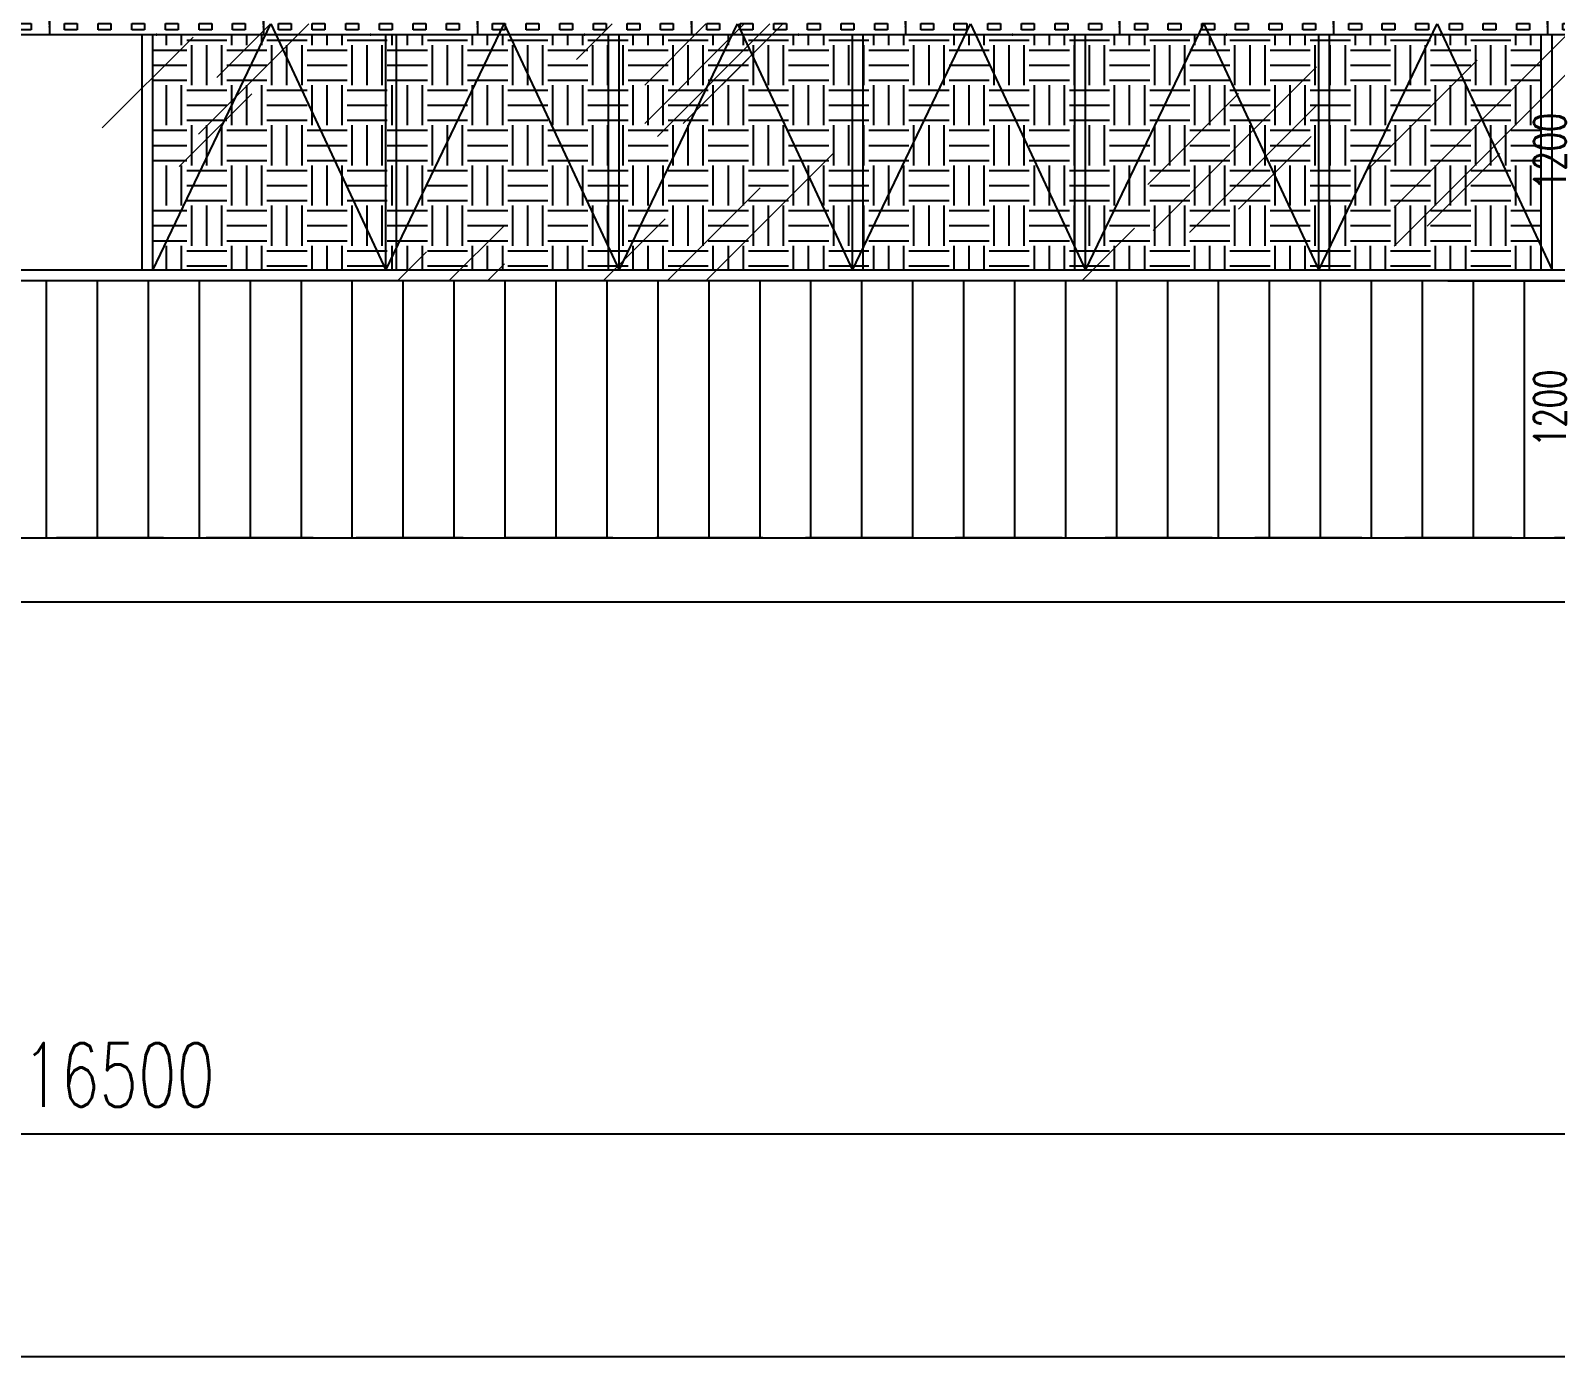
# Model space of a CAD drawing. Extents: x -2377130 to 293730, y -2 to 754590.
# Drawn here: x -1179057 to -1171931, y 513413 to 519607 of the extents above; entities that cross this region are included whole.
import ezdxf
from ezdxf.enums import TextEntityAlignment as Align

# ---------------------------------------------------------------- set-up
doc = ezdxf.new("R2010")
doc.units = 0
doc.header["$LTSCALE"] = 1000
doc.header["$MEASUREMENT"] = 0
doc.linetypes.add('__DASH', pattern=[0.35, 0.25, -0.1])
doc.linetypes.add('DOTE', pattern=[2.42, 2, -0.2, 0.02, -0.2])
for name, color, linetype in [('A-AXIS-D', 1, 'Continuous'), ('A-AXIS-DOTE', 14, 'DOTE'), ('A-AXIS-DP', 126, 'Continuous'), ('A-HATCH-2', 251, 'Continuous'), ('A-LIN-V', 9, 'Continuous'), ('A-WINDOW', 140, 'Continuous'), ('AS-WALL', 40, 'Continuous'), ('EQUIP-照明', 3, 'Continuous'), ('SPACE_HATCH', 8, 'Continuous')]:
    doc.layers.add(name, color=color, linetype=linetype)
doc.layers.add('A-WALL-HATCH', color=8, linetype='Continuous', lineweight=13)
doc.styles.add('_TCH_DIM_T3', font='SIMPLEX', dxfattribs={"width": 0.705882, "bigfont": 'GBCBIG'})
doc.styles.add('_TEL_DIM', font='SIMPLEX', dxfattribs={"width": 0.8, "height": 3.5, "bigfont": 'HZTXT'})
doc.styles.add('A-DIM_T3', font='SIMPLEX', dxfattribs={"width": 0.705882, "bigfont": 'GBCBIG'})

# ---------------------------------------------------------------- blocks, each defined once
blk = doc.blocks.new('12ZA')
at = {"color": 3}
for p, q in [((11454726.9, 202785.6), (11455726.9, 202785.6)), ((11454726.9, 202711.6), (11454726.9, 202785.6)), ((11454726.9, 202711.6), (11454726.9, 202736.6)), ((11454811.5, 202763.4), (11454870.7, 202763.4)), ((11454811.5, 202733.8), (11454811.5, 202763.4)), ((11454870.7, 202733.8), (11454811.5, 202733.8)), ((11454870.7, 202763.4), (11454870.7, 202733.8)), ((11454968.5, 202763.4), (11455027.7, 202763.4)), ((11454968.5, 202733.8), (11454968.5, 202763.4)), ((11455027.7, 202733.8), (11454968.5, 202733.8)), ((11455027.7, 202763.4), (11455027.7, 202733.8)), ((11455125.5, 202763.4), (11455184.7, 202763.4)), ((11455125.5, 202733.8), (11455125.5, 202763.4)), ((11455184.7, 202733.8), (11455125.5, 202733.8)), ((11455184.7, 202763.4), (11455184.7, 202733.8)), ((11455282.5, 202763.4), (11455341.7, 202763.4)), ((11455282.5, 202733.8), (11455282.5, 202763.4)), ((11455341.7, 202733.8), (11455282.5, 202733.8)), ((11455341.7, 202763.4), (11455341.7, 202733.8)), ((11455439.5, 202763.4), (11455498.7, 202763.4)), ((11455439.5, 202733.8), (11455439.5, 202763.4)), ((11455498.7, 202733.8), (11455439.5, 202733.8)), ((11455498.7, 202763.4), (11455498.7, 202733.8)), ((11455596.5, 202763.4), (11455655.7, 202763.4)), ((11455596.5, 202733.8), (11455596.5, 202763.4)), ((11455655.7, 202733.8), (11455596.5, 202733.8)), ((11455655.7, 202763.4), (11455655.7, 202733.8)), ((11455726.9, 202711.6), (11455726.9, 202785.6)), ((11455726.9, 202736.6), (11455726.9, 202711.6)), ((11455726.9, 202711.6), (11454726.9, 202711.6))]:
    blk.add_line(p, q, dxfattribs=at)
for p in [(11454726.9, 202748.6), (11454726.9, 202748.6), (11454726.9, 202748.6), (11455226.9, 202785.6), (11455226.9, 202785.6), (11455226.9, 202785.6), (11455726.9, 202748.6), (11455726.9, 202748.6), (11455726.9, 202748.6), (11455726.9, 202748.6), (11455726.9, 202748.6), (11455226.9, 202711.6), (11455226.9, 202711.6), (11455226.9, 202711.6)]:
    blk.add_point(p, dxfattribs=at)
at = {"color": 3, "style": '_TEL_DIM', "flags": 1}
for tag in ['REMARK', 'A']:
    blk.add_attdef(tag, text='', height=0.01, dxfattribs=at).set_placement((11455226.9, 202711.6), align=Align.MIDDLE_CENTER)
blk = doc.blocks.new('$equip_U$00000141(SEELE-PC)')
at = {"color": 8}
for p in [(-1, 0), (0, 0.074), (0, -0.074), (1, -0.024)]:
    blk.add_point(p, dxfattribs=at)
at = {"color": 8, "xscale": 0.002, "yscale": 0.002, "zscale": 0.002}
blk.add_blockref('12ZA', (-22910.454, -405.497), dxfattribs=at)
at = {"color": 7, "style": '_TEL_DIM', "flags": 1}
for tag in ['A', 'REMARK']:
    blk.add_attdef(tag, text='', height=0.00002, dxfattribs=at).set_placement((0, 0), align=Align.MIDDLE_CENTER)
blk = doc.blocks.new('$equip_U$00000080(LAPTOP-0UNQ9FSO)')
at = {"color": 4}
blk.add_blockref('$equip_U$00000141(SEELE-PC)', (1, 0.074), dxfattribs=at)
at = {"color": 7, "style": '_TEL_DIM', "flags": 1}
for tag in ['A', 'REMARK']:
    blk.add_attdef(tag, text='', height=0.00002, dxfattribs=at).set_placement((0, 0), align=Align.MIDDLE_CENTER)

msp = doc.modelspace()

# ---------------------------------------------------------------- linework, layer by layer
at = {"layer": 'A-AXIS-D', "color": 8}
for p, q in [((-1186895, 514453.4), (-1170395, 514453.4)), ((-1237045, 513413.4), (-1153245, 513413.4))]:
    msp.add_line(p, q, dxfattribs=at)
at = {"layer": 'A-AXIS-DOTE', "color": 8, "linetype": '__DASH', "ltscale": 2}
msp.add_line((-1146235.9, 517237.5), (-1244054.1, 517237.5), dxfattribs=at)
at = {"layer": 'A-AXIS-DP', "color": 8}
msp.add_line((-1172435, 518437.5), (-1171770, 518437.5), dxfattribs=at)
msp.add_line((-1172435, 518437.5), (-1171770, 518437.5), dxfattribs=at)
at = {"layer": 'A-HATCH-2', "color": 8, "linetype": 'Continuous'}
for p, q in [((-1178982.2, 517237.5), (-1178982.2, 518437.5)), ((-1178744.1, 517237.5), (-1178744.1, 518437.5)), ((-1178506, 517237.5), (-1178506, 518437.5)), ((-1178267.9, 517237.5), (-1178267.9, 518437.5)), ((-1178029.7, 517237.5), (-1178029.7, 518437.5)), ((-1177791.6, 517237.5), (-1177791.6, 518437.5)), ((-1177553.5, 517237.5), (-1177553.5, 518437.5)), ((-1177315.4, 517237.5), (-1177315.4, 518437.5)), ((-1177077.2, 517237.5), (-1177077.2, 518437.5)), ((-1176839.1, 517237.5), (-1176839.1, 518437.5)), ((-1176601, 517237.5), (-1176601, 518437.5)), ((-1176362.9, 517237.5), (-1176362.9, 518437.5)), ((-1176124.7, 517237.5), (-1176124.7, 518437.5)), ((-1175886.6, 517237.5), (-1175886.6, 518437.5)), ((-1175648.5, 517237.5), (-1175648.5, 518437.5)), ((-1175410.4, 517237.5), (-1175410.4, 518437.5)), ((-1175172.2, 517237.5), (-1175172.2, 518437.5)), ((-1174934.1, 517237.5), (-1174934.1, 518437.5)), ((-1174696, 517237.5), (-1174696, 518437.5)), ((-1174457.9, 517237.5), (-1174457.9, 518437.5)), ((-1174219.7, 517237.5), (-1174219.7, 518437.5)), ((-1173981.6, 517237.5), (-1173981.6, 518437.5)), ((-1173743.5, 517237.5), (-1173743.5, 518437.5)), ((-1173505.4, 517237.5), (-1173505.4, 518437.5)), ((-1173267.2, 517237.5), (-1173267.2, 518437.5)), ((-1173029.1, 517237.5), (-1173029.1, 518437.5)), ((-1172791, 517237.5), (-1172791, 518437.5)), ((-1172552.9, 517237.5), (-1172552.9, 518437.5)), ((-1172314.7, 517237.5), (-1172314.7, 518437.5)), ((-1172076.6, 517237.5), (-1172076.6, 518437.5))]:
    msp.add_line(p, q, dxfattribs=at)
at = {"layer": 'A-LIN-V', "color": 8}
msp.add_line((-1237045, 517237.5), (-1153245, 517237.5), dxfattribs=at)
at = {"layer": 'A-WALL-HATCH', "color": 8, "linetype": 'Continuous'}
for p, q in [((-1178271.7, 519122.2), (-1177756.5, 519637.5)), ((-1178186.8, 519387.1), (-1177936.5, 519637.5)), ((-1176505.6, 519470.7), (-1176338.8, 519637.5)), ((-1176187.3, 519171.9), (-1175721.8, 519637.5)), ((-1176187.3, 519351.9), (-1175901.8, 519637.5)), ((-1176127.3, 519111.9), (-1175601.8, 519637.5)), ((-1176007.3, 519172), (-1175541.8, 519637.5)), ((-1172684.8, 518599.8), (-1171647.1, 519637.5)), ((-1172684.8, 518779.8), (-1171836.2, 519628.3)), ((-1178722, 519151.9), (-1178297.8, 519576.2)), ((-1175827.3, 519352), (-1175572.7, 519606.5)), ((-1173811.4, 518673.1), (-1173047.7, 519436.8)), ((-1172806, 518958.5), (-1172296.9, 519467.7)), ((-1178362, 518971.9), (-1178022.6, 519311.3)), ((-1173836.3, 518888.3), (-1173412, 519312.5)), ((-1173641.7, 518662.8), (-1173047.7, 519256.8)), ((-1173412, 518772.5), (-1173072.6, 519111.9)), ((-1175901.8, 518437.5), (-1175308.5, 519030.7)), ((-1172530.8, 518693.7), (-1172191.4, 519033.1)), ((-1176081.8, 518437.5), (-1175647.9, 518871.3)), ((-1177101.8, 518437.5), (-1176842.5, 518696.8)), ((-1176381.8, 518437.5), (-1176091.6, 518727.6)), ((-1174144.7, 518437.5), (-1173898.8, 518683.4)), ((-1177341.8, 518437.5), (-1177206.7, 518572.5)), ((-1176921.8, 518437.5), (-1176842.5, 518516.8))]:
    msp.add_line(p, q, dxfattribs=at)
at = {"layer": 'A-WINDOW', "color": 8}
for p, q in [((-1178486, 518487.5), (-1177933.6, 519637.5)), ((-1177933.6, 519637.5), (-1177396.3, 518487.5)), ((-1177396.3, 518487.5), (-1176843.8, 519637.5)), ((-1176843.8, 519637.5), (-1176306.6, 518487.5)), ((-1176306.6, 518487.5), (-1175754.1, 519637.5)), ((-1175754.1, 519637.5), (-1175216.8, 518487.5)), ((-1175216.8, 518487.5), (-1174664.4, 519637.5)), ((-1174664.4, 519637.5), (-1174127.1, 518487.5)), ((-1174127.1, 518487.5), (-1173574.7, 519637.5)), ((-1173574.7, 519637.5), (-1173037.4, 518487.5)), ((-1173037.4, 518487.5), (-1172485, 519637.5)), ((-1172485, 519637.5), (-1171947.7, 518487.5)), ((-1229040.3, 519587.5), (-1169895, 519587.5)), ((-1178536, 518487.5), (-1178536, 519587.5)), ((-1178486, 518487.5), (-1178486, 519587.5)), ((-1177396.3, 518487.5), (-1177396.3, 519587.5)), ((-1177346.3, 518487.5), (-1177346.3, 519587.5)), ((-1176356.6, 518487.5), (-1176356.6, 519587.5)), ((-1176306.6, 518487.5), (-1176306.6, 519587.5)), ((-1175216.8, 518487.5), (-1175216.8, 519587.5)), ((-1175166.8, 518487.5), (-1175166.8, 519587.5)), ((-1174177.1, 518487.5), (-1174177.1, 519587.5)), ((-1174127.1, 518487.5), (-1174127.1, 519587.5)), ((-1173037.4, 518487.5), (-1173037.4, 519587.5)), ((-1172987.4, 518487.5), (-1172987.4, 519587.5)), ((-1171997.7, 518487.5), (-1171997.7, 519587.5)), ((-1171947.7, 518487.5), (-1171947.7, 519587.5)), ((-1169895, 518487.5), (-1225393.6, 518487.5)), ((-1168395, 518437.5), (-1225393.6, 518437.5))]:
    msp.add_line(p, q, dxfattribs=at)
at = {"layer": 'AS-WALL', "color": 8}
msp.add_line((-1244054.1, 516937.5), (-1146235.9, 516937.5), dxfattribs=at)
at = {"layer": 'SPACE_HATCH', "color": 8, "linetype": 'Continuous'}
for p, q in [((-1178421.3, 519539.1), (-1178421.3, 519587.5)), ((-1178350.9, 519539.1), (-1178350.9, 519587.5)), ((-1178327.5, 519562.5), (-1178140, 519562.5)), ((-1178116.6, 519539.1), (-1178116.6, 519587.5)), ((-1178046.3, 519539.1), (-1178046.3, 519587.5)), ((-1177975.9, 519539.1), (-1177975.9, 519587.5)), ((-1177952.5, 519562.5), (-1177765, 519562.5)), ((-1177741.6, 519539.1), (-1177741.6, 519587.5)), ((-1177671.3, 519539.1), (-1177671.3, 519587.5)), ((-1177600.9, 519539.1), (-1177600.9, 519587.5)), ((-1177577.5, 519562.5), (-1177390, 519562.5)), ((-1177366.6, 519539.1), (-1177366.6, 519587.5)), ((-1177296.3, 519539.1), (-1177296.3, 519587.5)), ((-1177225.9, 519539.1), (-1177225.9, 519587.5)), ((-1177202.5, 519562.5), (-1177015, 519562.5)), ((-1176991.6, 519539.1), (-1176991.6, 519587.5)), ((-1176921.3, 519539.1), (-1176921.3, 519587.5)), ((-1176850.9, 519539.1), (-1176850.9, 519587.5)), ((-1176827.5, 519562.5), (-1176640, 519562.5)), ((-1176616.6, 519539.1), (-1176616.6, 519587.5)), ((-1176546.3, 519539.1), (-1176546.3, 519587.5)), ((-1176475.9, 519539.1), (-1176475.9, 519587.5)), ((-1176452.5, 519562.5), (-1176265, 519562.5)), ((-1176241.6, 519539.1), (-1176241.6, 519587.5)), ((-1176171.3, 519539.1), (-1176171.3, 519587.5)), ((-1176100.9, 519539.1), (-1176100.9, 519587.5)), ((-1176077.5, 519562.5), (-1175890, 519562.5)), ((-1175866.6, 519539.1), (-1175866.6, 519587.5)), ((-1175796.3, 519539.1), (-1175796.3, 519587.5)), ((-1175725.9, 519539.1), (-1175725.9, 519587.5)), ((-1175702.5, 519562.5), (-1175515, 519562.5)), ((-1175491.6, 519539.1), (-1175491.6, 519587.5)), ((-1175421.3, 519539.1), (-1175421.3, 519587.5)), ((-1175350.9, 519539.1), (-1175350.9, 519587.5)), ((-1175327.5, 519562.5), (-1175140, 519562.5)), ((-1175116.6, 519539.1), (-1175116.6, 519587.5)), ((-1175046.3, 519539.1), (-1175046.3, 519587.5)), ((-1174975.9, 519539.1), (-1174975.9, 519587.5)), ((-1174952.5, 519562.5), (-1174765, 519562.5)), ((-1174741.6, 519539.1), (-1174741.6, 519587.5)), ((-1174671.3, 519539.1), (-1174671.3, 519587.5)), ((-1174600.9, 519539.1), (-1174600.9, 519587.5)), ((-1174577.5, 519562.5), (-1174390, 519562.5)), ((-1174366.6, 519539.1), (-1174366.6, 519587.5)), ((-1174296.3, 519539.1), (-1174296.3, 519587.5)), ((-1174225.9, 519539.1), (-1174225.9, 519587.5)), ((-1174202.5, 519562.5), (-1174015, 519562.5)), ((-1173991.6, 519539.1), (-1173991.6, 519587.5)), ((-1173921.3, 519539.1), (-1173921.3, 519587.5)), ((-1173850.9, 519539.1), (-1173850.9, 519587.5)), ((-1173827.5, 519562.5), (-1173640, 519562.5)), ((-1173616.6, 519539.1), (-1173616.6, 519587.5)), ((-1173546.3, 519539.1), (-1173546.3, 519587.5)), ((-1173475.9, 519539.1), (-1173475.9, 519587.5)), ((-1173452.5, 519562.5), (-1173265, 519562.5)), ((-1173241.6, 519539.1), (-1173241.6, 519587.5)), ((-1173171.3, 519539.1), (-1173171.3, 519587.5)), ((-1173100.9, 519539.1), (-1173100.9, 519587.5)), ((-1173077.5, 519562.5), (-1172890, 519562.5)), ((-1172866.6, 519539.1), (-1172866.6, 519587.5)), ((-1172796.3, 519539.1), (-1172796.3, 519587.5)), ((-1172725.9, 519539.1), (-1172725.9, 519587.5)), ((-1172702.5, 519562.5), (-1172515, 519562.5)), ((-1172491.6, 519539.1), (-1172491.6, 519587.5)), ((-1172421.3, 519539.1), (-1172421.3, 519587.5)), ((-1172350.9, 519539.1), (-1172350.9, 519587.5)), ((-1172327.5, 519562.5), (-1172140, 519562.5)), ((-1172116.6, 519539.1), (-1172116.6, 519587.5)), ((-1172046.3, 519539.1), (-1172046.3, 519587.5)), ((-1178486, 519515.6), (-1178327.5, 519515.6)), ((-1178304.1, 519351.6), (-1178304.1, 519539.1)), ((-1178233.8, 519351.6), (-1178233.8, 519539.1)), ((-1178163.4, 519351.6), (-1178163.4, 519539.1)), ((-1178140, 519515.6), (-1177952.5, 519515.6)), ((-1177929.1, 519351.6), (-1177929.1, 519539.1)), ((-1177858.8, 519351.6), (-1177858.8, 519539.1)), ((-1177788.4, 519351.6), (-1177788.4, 519539.1)), ((-1177765, 519515.6), (-1177577.5, 519515.6)), ((-1177554.1, 519351.6), (-1177554.1, 519539.1)), ((-1177483.8, 519351.6), (-1177483.8, 519539.1)), ((-1177413.4, 519351.6), (-1177413.4, 519539.1)), ((-1177390, 519515.6), (-1177202.5, 519515.6)), ((-1177179.1, 519351.6), (-1177179.1, 519539.1)), ((-1177108.8, 519351.6), (-1177108.8, 519539.1)), ((-1177038.4, 519351.6), (-1177038.4, 519539.1)), ((-1177015, 519515.6), (-1176827.5, 519515.6)), ((-1176804.1, 519351.6), (-1176804.1, 519539.1)), ((-1176733.8, 519351.6), (-1176733.8, 519539.1)), ((-1176663.4, 519351.6), (-1176663.4, 519539.1)), ((-1176640, 519515.6), (-1176452.5, 519515.6)), ((-1176429.1, 519351.6), (-1176429.1, 519539.1)), ((-1176358.8, 519351.6), (-1176358.8, 519539.1)), ((-1176288.4, 519351.6), (-1176288.4, 519539.1)), ((-1176265, 519515.6), (-1176077.5, 519515.6)), ((-1176054.1, 519351.6), (-1176054.1, 519539.1)), ((-1175983.8, 519351.6), (-1175983.8, 519539.1)), ((-1175913.4, 519351.6), (-1175913.4, 519539.1)), ((-1175890, 519515.6), (-1175702.5, 519515.6)), ((-1175679.1, 519351.6), (-1175679.1, 519539.1)), ((-1175608.8, 519351.6), (-1175608.8, 519539.1)), ((-1175538.4, 519351.6), (-1175538.4, 519539.1)), ((-1175515, 519515.6), (-1175327.5, 519515.6)), ((-1175304.1, 519351.6), (-1175304.1, 519539.1)), ((-1175233.8, 519351.6), (-1175233.8, 519539.1)), ((-1175163.4, 519351.6), (-1175163.4, 519539.1)), ((-1175140, 519515.6), (-1174952.5, 519515.6)), ((-1174929.1, 519351.6), (-1174929.1, 519539.1)), ((-1174858.8, 519351.6), (-1174858.8, 519539.1)), ((-1174788.4, 519351.6), (-1174788.4, 519539.1)), ((-1174765, 519515.6), (-1174577.5, 519515.6)), ((-1174554.1, 519351.6), (-1174554.1, 519539.1)), ((-1174483.8, 519351.6), (-1174483.8, 519539.1)), ((-1174413.4, 519351.6), (-1174413.4, 519539.1)), ((-1174390, 519515.6), (-1174202.5, 519515.6)), ((-1174179.1, 519351.6), (-1174179.1, 519539.1)), ((-1174108.8, 519351.6), (-1174108.8, 519539.1)), ((-1174038.4, 519351.6), (-1174038.4, 519539.1)), ((-1174015, 519515.6), (-1173827.5, 519515.6)), ((-1173804.1, 519351.6), (-1173804.1, 519539.1)), ((-1173733.8, 519351.6), (-1173733.8, 519539.1)), ((-1173663.4, 519351.6), (-1173663.4, 519539.1)), ((-1173640, 519515.6), (-1173452.5, 519515.6)), ((-1173429.1, 519351.6), (-1173429.1, 519539.1)), ((-1173358.8, 519351.6), (-1173358.8, 519539.1)), ((-1173288.4, 519351.6), (-1173288.4, 519539.1)), ((-1173265, 519515.6), (-1173077.5, 519515.6)), ((-1173054.1, 519351.6), (-1173054.1, 519539.1)), ((-1172983.8, 519351.6), (-1172983.8, 519539.1)), ((-1172913.4, 519351.6), (-1172913.4, 519539.1)), ((-1172890, 519515.6), (-1172702.5, 519515.6)), ((-1172679.1, 519351.6), (-1172679.1, 519539.1)), ((-1172608.8, 519351.6), (-1172608.8, 519539.1)), ((-1172538.4, 519351.6), (-1172538.4, 519539.1)), ((-1172515, 519515.6), (-1172327.5, 519515.6)), ((-1172304.1, 519351.6), (-1172304.1, 519539.1)), ((-1172233.8, 519351.6), (-1172233.8, 519539.1)), ((-1172163.4, 519351.6), (-1172163.4, 519539.1)), ((-1172140, 519515.6), (-1171997.7, 519515.6)), ((-1178486, 519445.3), (-1178327.5, 519445.3)), ((-1178140, 519445.3), (-1177952.5, 519445.3)), ((-1177765, 519445.3), (-1177577.5, 519445.3)), ((-1177390, 519445.3), (-1177202.5, 519445.3)), ((-1177015, 519445.3), (-1176827.5, 519445.3)), ((-1176640, 519445.3), (-1176452.5, 519445.3)), ((-1176265, 519445.3), (-1176077.5, 519445.3)), ((-1175890, 519445.3), (-1175702.5, 519445.3)), ((-1175515, 519445.3), (-1175327.5, 519445.3)), ((-1175140, 519445.3), (-1174952.5, 519445.3)), ((-1174765, 519445.3), (-1174577.5, 519445.3)), ((-1174390, 519445.3), (-1174202.5, 519445.3)), ((-1174015, 519445.3), (-1173827.5, 519445.3)), ((-1173640, 519445.3), (-1173452.5, 519445.3)), ((-1173265, 519445.3), (-1173077.5, 519445.3)), ((-1172890, 519445.3), (-1172702.5, 519445.3)), ((-1172515, 519445.3), (-1172327.5, 519445.3)), ((-1172140, 519445.3), (-1171997.7, 519445.3)), ((-1178486, 519375), (-1178327.5, 519375)), ((-1178421.3, 519164.1), (-1178421.3, 519351.6)), ((-1178350.9, 519164.1), (-1178350.9, 519351.6)), ((-1178140, 519375), (-1177952.5, 519375)), ((-1178116.6, 519164.1), (-1178116.6, 519351.6)), ((-1178046.3, 519164.1), (-1178046.3, 519351.6)), ((-1177975.9, 519164.1), (-1177975.9, 519351.6)), ((-1177765, 519375), (-1177577.5, 519375)), ((-1177741.6, 519164.1), (-1177741.6, 519351.6)), ((-1177671.3, 519164.1), (-1177671.3, 519351.6)), ((-1177600.9, 519164.1), (-1177600.9, 519351.6)), ((-1177390, 519375), (-1177202.5, 519375)), ((-1177366.6, 519164.1), (-1177366.6, 519351.6)), ((-1177296.3, 519164.1), (-1177296.3, 519351.6)), ((-1177225.9, 519164.1), (-1177225.9, 519351.6)), ((-1177015, 519375), (-1176827.5, 519375)), ((-1176991.6, 519164.1), (-1176991.6, 519351.6)), ((-1176921.3, 519164.1), (-1176921.3, 519351.6)), ((-1176850.9, 519164.1), (-1176850.9, 519351.6)), ((-1176640, 519375), (-1176452.5, 519375)), ((-1176616.6, 519164.1), (-1176616.6, 519351.6)), ((-1176546.3, 519164.1), (-1176546.3, 519351.6)), ((-1176475.9, 519164.1), (-1176475.9, 519351.6)), ((-1176265, 519375), (-1176077.5, 519375)), ((-1176241.6, 519164.1), (-1176241.6, 519351.6)), ((-1176171.3, 519164.1), (-1176171.3, 519351.6)), ((-1176100.9, 519164.1), (-1176100.9, 519351.6)), ((-1175890, 519375), (-1175702.5, 519375)), ((-1175866.6, 519164.1), (-1175866.6, 519351.6)), ((-1175796.3, 519164.1), (-1175796.3, 519351.6)), ((-1175725.9, 519164.1), (-1175725.9, 519351.6)), ((-1175515, 519375), (-1175327.5, 519375)), ((-1175491.6, 519164.1), (-1175491.6, 519351.6)), ((-1175421.3, 519164.1), (-1175421.3, 519351.6)), ((-1175350.9, 519164.1), (-1175350.9, 519351.6)), ((-1175140, 519375), (-1174952.5, 519375)), ((-1175116.6, 519164.1), (-1175116.6, 519351.6)), ((-1175046.3, 519164.1), (-1175046.3, 519351.6)), ((-1174975.9, 519164.1), (-1174975.9, 519351.6)), ((-1174765, 519375), (-1174577.5, 519375)), ((-1174741.6, 519164.1), (-1174741.6, 519351.6)), ((-1174671.3, 519164.1), (-1174671.3, 519351.6)), ((-1174600.9, 519164.1), (-1174600.9, 519351.6)), ((-1174390, 519375), (-1174202.5, 519375)), ((-1174366.6, 519164.1), (-1174366.6, 519351.6)), ((-1174296.3, 519164.1), (-1174296.3, 519351.6)), ((-1174225.9, 519164.1), (-1174225.9, 519351.6)), ((-1174015, 519375), (-1173827.5, 519375)), ((-1173991.6, 519164.1), (-1173991.6, 519351.6)), ((-1173921.3, 519164.1), (-1173921.3, 519351.6)), ((-1173850.9, 519164.1), (-1173850.9, 519351.6)), ((-1173640, 519375), (-1173452.5, 519375)), ((-1173616.6, 519164.1), (-1173616.6, 519351.6)), ((-1173546.3, 519164.1), (-1173546.3, 519351.6)), ((-1173475.9, 519164.1), (-1173475.9, 519351.6)), ((-1173265, 519375), (-1173077.5, 519375)), ((-1173241.6, 519164.1), (-1173241.6, 519351.6)), ((-1173171.3, 519164.1), (-1173171.3, 519351.6)), ((-1173100.9, 519164.1), (-1173100.9, 519351.6)), ((-1172890, 519375), (-1172702.5, 519375)), ((-1172866.6, 519164.1), (-1172866.6, 519351.6)), ((-1172796.3, 519164.1), (-1172796.3, 519351.6)), ((-1172725.9, 519164.1), (-1172725.9, 519351.6)), ((-1172515, 519375), (-1172327.5, 519375)), ((-1172491.6, 519164.1), (-1172491.6, 519351.6)), ((-1172421.3, 519164.1), (-1172421.3, 519351.6)), ((-1172350.9, 519164.1), (-1172350.9, 519351.6)), ((-1172140, 519375), (-1171997.7, 519375)), ((-1172116.6, 519164.1), (-1172116.6, 519351.6)), ((-1172046.3, 519164.1), (-1172046.3, 519351.6)), ((-1178327.5, 519328.1), (-1178140, 519328.1)), ((-1177952.5, 519328.1), (-1177765, 519328.1)), ((-1177577.5, 519328.1), (-1177390, 519328.1)), ((-1177202.5, 519328.1), (-1177015, 519328.1)), ((-1176827.5, 519328.1), (-1176640, 519328.1)), ((-1176452.5, 519328.1), (-1176265, 519328.1)), ((-1176077.5, 519328.1), (-1175890, 519328.1)), ((-1175702.5, 519328.1), (-1175515, 519328.1)), ((-1175327.5, 519328.1), (-1175140, 519328.1)), ((-1174952.5, 519328.1), (-1174765, 519328.1)), ((-1174577.5, 519328.1), (-1174390, 519328.1)), ((-1174202.5, 519328.1), (-1174015, 519328.1)), ((-1173827.5, 519328.1), (-1173640, 519328.1)), ((-1173452.5, 519328.1), (-1173265, 519328.1)), ((-1173077.5, 519328.1), (-1172890, 519328.1)), ((-1172702.5, 519328.1), (-1172515, 519328.1)), ((-1172327.5, 519328.1), (-1172140, 519328.1)), ((-1178327.5, 519257.8), (-1178140, 519257.8)), ((-1177952.5, 519257.8), (-1177765, 519257.8)), ((-1177577.5, 519257.8), (-1177390, 519257.8)), ((-1177202.5, 519257.8), (-1177015, 519257.8)), ((-1176827.5, 519257.8), (-1176640, 519257.8)), ((-1176452.5, 519257.8), (-1176265, 519257.8)), ((-1176077.5, 519257.8), (-1175890, 519257.8)), ((-1175702.5, 519257.8), (-1175515, 519257.8)), ((-1175327.5, 519257.8), (-1175140, 519257.8)), ((-1174952.5, 519257.8), (-1174765, 519257.8)), ((-1174577.5, 519257.8), (-1174390, 519257.8)), ((-1174202.5, 519257.8), (-1174015, 519257.8)), ((-1173827.5, 519257.8), (-1173640, 519257.8)), ((-1173452.5, 519257.8), (-1173265, 519257.8)), ((-1173077.5, 519257.8), (-1172890, 519257.8)), ((-1172702.5, 519257.8), (-1172515, 519257.8)), ((-1172327.5, 519257.8), (-1172140, 519257.8)), ((-1178486, 519140.6), (-1178327.5, 519140.6)), ((-1178327.5, 519187.5), (-1178140, 519187.5)), ((-1178304.1, 518976.6), (-1178304.1, 519164.1)), ((-1178233.8, 518976.6), (-1178233.8, 519164.1)), ((-1178163.4, 518976.6), (-1178163.4, 519164.1)), ((-1178140, 519140.6), (-1177952.5, 519140.6)), ((-1177952.5, 519187.5), (-1177765, 519187.5)), ((-1177929.1, 518976.6), (-1177929.1, 519164.1)), ((-1177858.8, 518976.6), (-1177858.8, 519164.1)), ((-1177788.4, 518976.6), (-1177788.4, 519164.1)), ((-1177765, 519140.6), (-1177577.5, 519140.6)), ((-1177577.5, 519187.5), (-1177390, 519187.5)), ((-1177554.1, 518976.6), (-1177554.1, 519164.1)), ((-1177483.8, 518976.6), (-1177483.8, 519164.1)), ((-1177413.4, 518976.6), (-1177413.4, 519164.1)), ((-1177390, 519140.6), (-1177202.5, 519140.6)), ((-1177202.5, 519187.5), (-1177015, 519187.5)), ((-1177179.1, 518976.6), (-1177179.1, 519164.1)), ((-1177108.8, 518976.6), (-1177108.8, 519164.1)), ((-1177038.4, 518976.6), (-1177038.4, 519164.1)), ((-1177015, 519140.6), (-1176827.5, 519140.6)), ((-1176827.5, 519187.5), (-1176640, 519187.5)), ((-1176804.1, 518976.6), (-1176804.1, 519164.1)), ((-1176733.8, 518976.6), (-1176733.8, 519164.1)), ((-1176663.4, 518976.6), (-1176663.4, 519164.1)), ((-1176640, 519140.6), (-1176452.5, 519140.6)), ((-1176452.5, 519187.5), (-1176265, 519187.5)), ((-1176429.1, 518976.6), (-1176429.1, 519164.1)), ((-1176358.8, 518976.6), (-1176358.8, 519164.1)), ((-1176288.4, 518976.6), (-1176288.4, 519164.1)), ((-1176265, 519140.6), (-1176077.5, 519140.6)), ((-1176077.5, 519187.5), (-1175890, 519187.5)), ((-1176054.1, 518976.6), (-1176054.1, 519164.1)), ((-1175983.8, 518976.6), (-1175983.8, 519164.1)), ((-1175913.4, 518976.6), (-1175913.4, 519164.1)), ((-1175890, 519140.6), (-1175702.5, 519140.6)), ((-1175702.5, 519187.5), (-1175515, 519187.5)), ((-1175679.1, 518976.6), (-1175679.1, 519164.1)), ((-1175608.8, 518976.6), (-1175608.8, 519164.1)), ((-1175538.4, 518976.6), (-1175538.4, 519164.1)), ((-1175515, 519140.6), (-1175327.5, 519140.6)), ((-1175327.5, 519187.5), (-1175140, 519187.5)), ((-1175304.1, 518976.6), (-1175304.1, 519164.1)), ((-1175233.8, 518976.6), (-1175233.8, 519164.1)), ((-1175163.4, 518976.6), (-1175163.4, 519164.1)), ((-1175140, 519140.6), (-1174952.5, 519140.6)), ((-1174952.5, 519187.5), (-1174765, 519187.5)), ((-1174929.1, 518976.6), (-1174929.1, 519164.1)), ((-1174858.8, 518976.6), (-1174858.8, 519164.1)), ((-1174788.4, 518976.6), (-1174788.4, 519164.1)), ((-1174765, 519140.6), (-1174577.5, 519140.6)), ((-1174577.5, 519187.5), (-1174390, 519187.5)), ((-1174554.1, 518976.6), (-1174554.1, 519164.1)), ((-1174483.8, 518976.6), (-1174483.8, 519164.1)), ((-1174413.4, 518976.6), (-1174413.4, 519164.1)), ((-1174390, 519140.6), (-1174202.5, 519140.6)), ((-1174202.5, 519187.5), (-1174015, 519187.5)), ((-1174179.1, 518976.6), (-1174179.1, 519164.1)), ((-1174108.8, 518976.6), (-1174108.8, 519164.1)), ((-1174038.4, 518976.6), (-1174038.4, 519164.1)), ((-1174015, 519140.6), (-1173827.5, 519140.6)), ((-1173827.5, 519187.5), (-1173640, 519187.5)), ((-1173804.1, 518976.6), (-1173804.1, 519164.1)), ((-1173733.8, 518976.6), (-1173733.8, 519164.1)), ((-1173663.4, 518976.6), (-1173663.4, 519164.1)), ((-1173640, 519140.6), (-1173452.5, 519140.6)), ((-1173452.5, 519187.5), (-1173265, 519187.5)), ((-1173429.1, 518976.6), (-1173429.1, 519164.1)), ((-1173358.8, 518976.6), (-1173358.8, 519164.1)), ((-1173288.4, 518976.6), (-1173288.4, 519164.1)), ((-1173265, 519140.6), (-1173077.5, 519140.6)), ((-1173077.5, 519187.5), (-1172890, 519187.5)), ((-1173054.1, 518976.6), (-1173054.1, 519164.1)), ((-1172983.8, 518976.6), (-1172983.8, 519164.1)), ((-1172913.4, 518976.6), (-1172913.4, 519164.1)), ((-1172890, 519140.6), (-1172702.5, 519140.6)), ((-1172702.5, 519187.5), (-1172515, 519187.5)), ((-1172679.1, 518976.6), (-1172679.1, 519164.1)), ((-1172608.8, 518976.6), (-1172608.8, 519164.1)), ((-1172538.4, 518976.6), (-1172538.4, 519164.1)), ((-1172515, 519140.6), (-1172327.5, 519140.6)), ((-1172327.5, 519187.5), (-1172140, 519187.5)), ((-1172304.1, 518976.6), (-1172304.1, 519164.1)), ((-1172233.8, 518976.6), (-1172233.8, 519164.1)), ((-1172163.4, 518976.6), (-1172163.4, 519164.1)), ((-1172140, 519140.6), (-1171997.7, 519140.6)), ((-1178486, 519070.3), (-1178327.5, 519070.3)), ((-1178140, 519070.3), (-1177952.5, 519070.3)), ((-1177765, 519070.3), (-1177577.5, 519070.3)), ((-1177390, 519070.3), (-1177202.5, 519070.3)), ((-1177015, 519070.3), (-1176827.5, 519070.3)), ((-1176640, 519070.3), (-1176452.5, 519070.3)), ((-1176265, 519070.3), (-1176077.5, 519070.3)), ((-1175890, 519070.3), (-1175702.5, 519070.3)), ((-1175515, 519070.3), (-1175327.5, 519070.3)), ((-1175140, 519070.3), (-1174952.5, 519070.3)), ((-1174765, 519070.3), (-1174577.5, 519070.3)), ((-1174390, 519070.3), (-1174202.5, 519070.3)), ((-1174015, 519070.3), (-1173827.5, 519070.3)), ((-1173640, 519070.3), (-1173452.5, 519070.3)), ((-1173265, 519070.3), (-1173077.5, 519070.3)), ((-1172890, 519070.3), (-1172702.5, 519070.3)), ((-1172515, 519070.3), (-1172327.5, 519070.3)), ((-1172140, 519070.3), (-1171997.7, 519070.3)), ((-1178486, 519000), (-1178327.5, 519000)), ((-1178140, 519000), (-1177952.5, 519000)), ((-1177765, 519000), (-1177577.5, 519000)), ((-1177390, 519000), (-1177202.5, 519000)), ((-1177015, 519000), (-1176827.5, 519000)), ((-1176640, 519000), (-1176452.5, 519000)), ((-1176265, 519000), (-1176077.5, 519000)), ((-1175890, 519000), (-1175702.5, 519000)), ((-1175515, 519000), (-1175327.5, 519000)), ((-1175140, 519000), (-1174952.5, 519000)), ((-1174765, 519000), (-1174577.5, 519000)), ((-1174390, 519000), (-1174202.5, 519000)), ((-1174015, 519000), (-1173827.5, 519000)), ((-1173640, 519000), (-1173452.5, 519000)), ((-1173265, 519000), (-1173077.5, 519000)), ((-1172890, 519000), (-1172702.5, 519000)), ((-1172515, 519000), (-1172327.5, 519000)), ((-1172140, 519000), (-1171997.7, 519000)), ((-1178421.3, 518789.1), (-1178421.3, 518976.6)), ((-1178350.9, 518789.1), (-1178350.9, 518976.6)), ((-1178327.5, 518953.1), (-1178140, 518953.1)), ((-1178116.6, 518789.1), (-1178116.6, 518976.6)), ((-1178046.3, 518789.1), (-1178046.3, 518976.6)), ((-1177975.9, 518789.1), (-1177975.9, 518976.6)), ((-1177952.5, 518953.1), (-1177765, 518953.1)), ((-1177741.6, 518789.1), (-1177741.6, 518976.6)), ((-1177671.3, 518789.1), (-1177671.3, 518976.6)), ((-1177600.9, 518789.1), (-1177600.9, 518976.6)), ((-1177577.5, 518953.1), (-1177390, 518953.1)), ((-1177366.6, 518789.1), (-1177366.6, 518976.6)), ((-1177296.3, 518789.1), (-1177296.3, 518976.6)), ((-1177225.9, 518789.1), (-1177225.9, 518976.6)), ((-1177202.5, 518953.1), (-1177015, 518953.1)), ((-1176991.6, 518789.1), (-1176991.6, 518976.6)), ((-1176921.3, 518789.1), (-1176921.3, 518976.6)), ((-1176850.9, 518789.1), (-1176850.9, 518976.6)), ((-1176827.5, 518953.1), (-1176640, 518953.1)), ((-1176616.6, 518789.1), (-1176616.6, 518976.6)), ((-1176546.3, 518789.1), (-1176546.3, 518976.6)), ((-1176475.9, 518789.1), (-1176475.9, 518976.6)), ((-1176452.5, 518953.1), (-1176265, 518953.1)), ((-1176241.6, 518789.1), (-1176241.6, 518976.6)), ((-1176171.3, 518789.1), (-1176171.3, 518976.6)), ((-1176100.9, 518789.1), (-1176100.9, 518976.6)), ((-1176077.5, 518953.1), (-1175890, 518953.1)), ((-1175866.6, 518789.1), (-1175866.6, 518976.6)), ((-1175796.3, 518789.1), (-1175796.3, 518976.6)), ((-1175725.9, 518789.1), (-1175725.9, 518976.6)), ((-1175702.5, 518953.1), (-1175515, 518953.1)), ((-1175491.6, 518789.1), (-1175491.6, 518976.6)), ((-1175421.3, 518789.1), (-1175421.3, 518976.6)), ((-1175350.9, 518789.1), (-1175350.9, 518976.6)), ((-1175327.5, 518953.1), (-1175140, 518953.1)), ((-1175116.6, 518789.1), (-1175116.6, 518976.6)), ((-1175046.3, 518789.1), (-1175046.3, 518976.6)), ((-1174975.9, 518789.1), (-1174975.9, 518976.6)), ((-1174952.5, 518953.1), (-1174765, 518953.1)), ((-1174741.6, 518789.1), (-1174741.6, 518976.6)), ((-1174671.3, 518789.1), (-1174671.3, 518976.6)), ((-1174600.9, 518789.1), (-1174600.9, 518976.6)), ((-1174577.5, 518953.1), (-1174390, 518953.1)), ((-1174366.6, 518789.1), (-1174366.6, 518976.6)), ((-1174296.3, 518789.1), (-1174296.3, 518976.6)), ((-1174225.9, 518789.1), (-1174225.9, 518976.6)), ((-1174202.5, 518953.1), (-1174015, 518953.1)), ((-1173991.6, 518789.1), (-1173991.6, 518976.6)), ((-1173921.3, 518789.1), (-1173921.3, 518976.6)), ((-1173850.9, 518789.1), (-1173850.9, 518976.6)), ((-1173827.5, 518953.1), (-1173640, 518953.1)), ((-1173616.6, 518789.1), (-1173616.6, 518976.6)), ((-1173546.3, 518789.1), (-1173546.3, 518976.6)), ((-1173475.9, 518789.1), (-1173475.9, 518976.6)), ((-1173452.5, 518953.1), (-1173265, 518953.1)), ((-1173241.6, 518789.1), (-1173241.6, 518976.6)), ((-1173171.3, 518789.1), (-1173171.3, 518976.6)), ((-1173100.9, 518789.1), (-1173100.9, 518976.6)), ((-1173077.5, 518953.1), (-1172890, 518953.1)), ((-1172866.6, 518789.1), (-1172866.6, 518976.6)), ((-1172796.3, 518789.1), (-1172796.3, 518976.6)), ((-1172725.9, 518789.1), (-1172725.9, 518976.6)), ((-1172702.5, 518953.1), (-1172515, 518953.1)), ((-1172491.6, 518789.1), (-1172491.6, 518976.6)), ((-1172421.3, 518789.1), (-1172421.3, 518976.6)), ((-1172350.9, 518789.1), (-1172350.9, 518976.6)), ((-1172327.5, 518953.1), (-1172140, 518953.1)), ((-1172116.6, 518789.1), (-1172116.6, 518976.6)), ((-1172046.3, 518789.1), (-1172046.3, 518976.6)), ((-1178327.5, 518882.8), (-1178140, 518882.8)), ((-1177952.5, 518882.8), (-1177765, 518882.8)), ((-1177577.5, 518882.8), (-1177390, 518882.8)), ((-1177202.5, 518882.8), (-1177015, 518882.8)), ((-1176827.5, 518882.8), (-1176640, 518882.8)), ((-1176452.5, 518882.8), (-1176265, 518882.8)), ((-1176077.5, 518882.8), (-1175890, 518882.8)), ((-1175702.5, 518882.8), (-1175515, 518882.8)), ((-1175327.5, 518882.8), (-1175140, 518882.8)), ((-1174952.5, 518882.8), (-1174765, 518882.8)), ((-1174577.5, 518882.8), (-1174390, 518882.8)), ((-1174202.5, 518882.8), (-1174015, 518882.8)), ((-1173827.5, 518882.8), (-1173640, 518882.8)), ((-1173452.5, 518882.8), (-1173265, 518882.8)), ((-1173077.5, 518882.8), (-1172890, 518882.8)), ((-1172702.5, 518882.8), (-1172515, 518882.8)), ((-1172327.5, 518882.8), (-1172140, 518882.8)), ((-1178486, 518765.6), (-1178327.5, 518765.6)), ((-1178327.5, 518812.5), (-1178140, 518812.5)), ((-1178304.1, 518601.6), (-1178304.1, 518789.1)), ((-1178233.8, 518601.6), (-1178233.8, 518789.1)), ((-1178163.4, 518601.6), (-1178163.4, 518789.1)), ((-1178140, 518765.6), (-1177952.5, 518765.6)), ((-1177952.5, 518812.5), (-1177765, 518812.5)), ((-1177929.1, 518601.6), (-1177929.1, 518789.1)), ((-1177858.8, 518601.6), (-1177858.8, 518789.1)), ((-1177788.4, 518601.6), (-1177788.4, 518789.1)), ((-1177765, 518765.6), (-1177577.5, 518765.6)), ((-1177577.5, 518812.5), (-1177390, 518812.5)), ((-1177554.1, 518601.6), (-1177554.1, 518789.1)), ((-1177483.8, 518601.6), (-1177483.8, 518789.1)), ((-1177413.4, 518601.6), (-1177413.4, 518789.1)), ((-1177390, 518765.6), (-1177202.5, 518765.6)), ((-1177202.5, 518812.5), (-1177015, 518812.5)), ((-1177179.1, 518601.6), (-1177179.1, 518789.1)), ((-1177108.8, 518601.6), (-1177108.8, 518789.1)), ((-1177038.4, 518601.6), (-1177038.4, 518789.1)), ((-1177015, 518765.6), (-1176827.5, 518765.6)), ((-1176827.5, 518812.5), (-1176640, 518812.5)), ((-1176804.1, 518601.6), (-1176804.1, 518789.1)), ((-1176733.8, 518601.6), (-1176733.8, 518789.1)), ((-1176663.4, 518601.6), (-1176663.4, 518789.1)), ((-1176640, 518765.6), (-1176452.5, 518765.6)), ((-1176452.5, 518812.5), (-1176265, 518812.5)), ((-1176429.1, 518601.6), (-1176429.1, 518789.1)), ((-1176358.8, 518601.6), (-1176358.8, 518789.1)), ((-1176288.4, 518601.6), (-1176288.4, 518789.1)), ((-1176265, 518765.6), (-1176077.5, 518765.6)), ((-1176077.5, 518812.5), (-1175890, 518812.5)), ((-1176054.1, 518601.6), (-1176054.1, 518789.1)), ((-1175983.8, 518601.6), (-1175983.8, 518789.1)), ((-1175913.4, 518601.6), (-1175913.4, 518789.1)), ((-1175890, 518765.6), (-1175702.5, 518765.6)), ((-1175702.5, 518812.5), (-1175515, 518812.5)), ((-1175679.1, 518601.6), (-1175679.1, 518789.1)), ((-1175608.8, 518601.6), (-1175608.8, 518789.1)), ((-1175538.4, 518601.6), (-1175538.4, 518789.1)), ((-1175515, 518765.6), (-1175327.5, 518765.6)), ((-1175327.5, 518812.5), (-1175140, 518812.5)), ((-1175304.1, 518601.6), (-1175304.1, 518789.1)), ((-1175233.8, 518601.6), (-1175233.8, 518789.1)), ((-1175163.4, 518601.6), (-1175163.4, 518789.1)), ((-1175140, 518765.6), (-1174952.5, 518765.6)), ((-1174952.5, 518812.5), (-1174765, 518812.5)), ((-1174929.1, 518601.6), (-1174929.1, 518789.1)), ((-1174858.8, 518601.6), (-1174858.8, 518789.1)), ((-1174788.4, 518601.6), (-1174788.4, 518789.1)), ((-1174765, 518765.6), (-1174577.5, 518765.6)), ((-1174577.5, 518812.5), (-1174390, 518812.5)), ((-1174554.1, 518601.6), (-1174554.1, 518789.1)), ((-1174483.8, 518601.6), (-1174483.8, 518789.1)), ((-1174413.4, 518601.6), (-1174413.4, 518789.1)), ((-1174390, 518765.6), (-1174202.5, 518765.6)), ((-1174202.5, 518812.5), (-1174015, 518812.5)), ((-1174179.1, 518601.6), (-1174179.1, 518789.1)), ((-1174108.8, 518601.6), (-1174108.8, 518789.1)), ((-1174038.4, 518601.6), (-1174038.4, 518789.1)), ((-1174015, 518765.6), (-1173827.5, 518765.6)), ((-1173827.5, 518812.5), (-1173640, 518812.5)), ((-1173804.1, 518601.6), (-1173804.1, 518789.1)), ((-1173733.8, 518601.6), (-1173733.8, 518789.1)), ((-1173663.4, 518601.6), (-1173663.4, 518789.1)), ((-1173640, 518765.6), (-1173452.5, 518765.6)), ((-1173452.5, 518812.5), (-1173265, 518812.5)), ((-1173429.1, 518601.6), (-1173429.1, 518789.1)), ((-1173358.8, 518601.6), (-1173358.8, 518789.1)), ((-1173288.4, 518601.6), (-1173288.4, 518789.1)), ((-1173265, 518765.6), (-1173077.5, 518765.6)), ((-1173077.5, 518812.5), (-1172890, 518812.5)), ((-1173054.1, 518601.6), (-1173054.1, 518789.1)), ((-1172983.8, 518601.6), (-1172983.8, 518789.1)), ((-1172913.4, 518601.6), (-1172913.4, 518789.1)), ((-1172890, 518765.6), (-1172702.5, 518765.6)), ((-1172702.5, 518812.5), (-1172515, 518812.5)), ((-1172679.1, 518601.6), (-1172679.1, 518789.1)), ((-1172608.8, 518601.6), (-1172608.8, 518789.1)), ((-1172538.4, 518601.6), (-1172538.4, 518789.1)), ((-1172515, 518765.6), (-1172327.5, 518765.6)), ((-1172327.5, 518812.5), (-1172140, 518812.5)), ((-1172304.1, 518601.6), (-1172304.1, 518789.1)), ((-1172233.8, 518601.6), (-1172233.8, 518789.1)), ((-1172163.4, 518601.6), (-1172163.4, 518789.1)), ((-1172140, 518765.6), (-1171997.7, 518765.6)), ((-1178486, 518695.3), (-1178327.5, 518695.3)), ((-1178140, 518695.3), (-1177952.5, 518695.3)), ((-1177765, 518695.3), (-1177577.5, 518695.3)), ((-1177390, 518695.3), (-1177202.5, 518695.3)), ((-1177015, 518695.3), (-1176827.5, 518695.3)), ((-1176640, 518695.3), (-1176452.5, 518695.3)), ((-1176265, 518695.3), (-1176077.5, 518695.3)), ((-1175890, 518695.3), (-1175702.5, 518695.3)), ((-1175515, 518695.3), (-1175327.5, 518695.3)), ((-1175140, 518695.3), (-1174952.5, 518695.3)), ((-1174765, 518695.3), (-1174577.5, 518695.3)), ((-1174390, 518695.3), (-1174202.5, 518695.3)), ((-1174015, 518695.3), (-1173827.5, 518695.3)), ((-1173640, 518695.3), (-1173452.5, 518695.3)), ((-1173265, 518695.3), (-1173077.5, 518695.3)), ((-1172890, 518695.3), (-1172702.5, 518695.3)), ((-1172515, 518695.3), (-1172327.5, 518695.3)), ((-1172140, 518695.3), (-1171997.7, 518695.3)), ((-1178486, 518625), (-1178327.5, 518625)), ((-1178140, 518625), (-1177952.5, 518625)), ((-1177765, 518625), (-1177577.5, 518625)), ((-1177390, 518625), (-1177202.5, 518625)), ((-1177015, 518625), (-1176827.5, 518625)), ((-1176640, 518625), (-1176452.5, 518625)), ((-1176265, 518625), (-1176077.5, 518625)), ((-1175890, 518625), (-1175702.5, 518625)), ((-1175515, 518625), (-1175327.5, 518625)), ((-1175140, 518625), (-1174952.5, 518625)), ((-1174765, 518625), (-1174577.5, 518625)), ((-1174390, 518625), (-1174202.5, 518625)), ((-1174015, 518625), (-1173827.5, 518625)), ((-1173640, 518625), (-1173452.5, 518625)), ((-1173265, 518625), (-1173077.5, 518625)), ((-1172890, 518625), (-1172702.5, 518625)), ((-1172515, 518625), (-1172327.5, 518625)), ((-1172140, 518625), (-1171997.7, 518625)), ((-1178421.3, 518487.5), (-1178421.3, 518601.6)), ((-1178350.9, 518487.5), (-1178350.9, 518601.6)), ((-1178327.5, 518578.1), (-1178140, 518578.1)), ((-1178116.6, 518487.5), (-1178116.6, 518601.6)), ((-1178046.3, 518487.5), (-1178046.3, 518601.6)), ((-1177975.9, 518487.5), (-1177975.9, 518601.6)), ((-1177952.5, 518578.1), (-1177765, 518578.1)), ((-1177741.6, 518487.5), (-1177741.6, 518601.6)), ((-1177671.3, 518487.5), (-1177671.3, 518601.6)), ((-1177600.9, 518487.5), (-1177600.9, 518601.6)), ((-1177577.5, 518578.1), (-1177390, 518578.1)), ((-1177366.6, 518487.5), (-1177366.6, 518601.6)), ((-1177296.3, 518487.5), (-1177296.3, 518601.6)), ((-1177225.9, 518487.5), (-1177225.9, 518601.6)), ((-1177202.5, 518578.1), (-1177015, 518578.1)), ((-1176991.6, 518487.5), (-1176991.6, 518601.6)), ((-1176921.3, 518487.5), (-1176921.3, 518601.6)), ((-1176850.9, 518487.5), (-1176850.9, 518601.6)), ((-1176827.5, 518578.1), (-1176640, 518578.1)), ((-1176616.6, 518487.5), (-1176616.6, 518601.6)), ((-1176546.3, 518487.5), (-1176546.3, 518601.6)), ((-1176475.9, 518487.5), (-1176475.9, 518601.6)), ((-1176452.5, 518578.1), (-1176265, 518578.1)), ((-1176241.6, 518487.5), (-1176241.6, 518601.6)), ((-1176171.3, 518487.5), (-1176171.3, 518601.6)), ((-1176100.9, 518487.5), (-1176100.9, 518601.6)), ((-1176077.5, 518578.1), (-1175890, 518578.1)), ((-1175866.6, 518487.5), (-1175866.6, 518601.6)), ((-1175796.3, 518487.5), (-1175796.3, 518601.6)), ((-1175725.9, 518487.5), (-1175725.9, 518601.6)), ((-1175702.5, 518578.1), (-1175515, 518578.1)), ((-1175491.6, 518487.5), (-1175491.6, 518601.6)), ((-1175421.3, 518487.5), (-1175421.3, 518601.6)), ((-1175350.9, 518487.5), (-1175350.9, 518601.6)), ((-1175327.5, 518578.1), (-1175140, 518578.1)), ((-1175116.6, 518487.5), (-1175116.6, 518601.6)), ((-1175046.3, 518487.5), (-1175046.3, 518601.6)), ((-1174975.9, 518487.5), (-1174975.9, 518601.6)), ((-1174952.5, 518578.1), (-1174765, 518578.1)), ((-1174741.6, 518487.5), (-1174741.6, 518601.6)), ((-1174671.3, 518487.5), (-1174671.3, 518601.6)), ((-1174600.9, 518487.5), (-1174600.9, 518601.6)), ((-1174577.5, 518578.1), (-1174390, 518578.1)), ((-1174366.6, 518487.5), (-1174366.6, 518601.6)), ((-1174296.3, 518487.5), (-1174296.3, 518601.6)), ((-1174225.9, 518487.5), (-1174225.9, 518601.6)), ((-1174202.5, 518578.1), (-1174015, 518578.1)), ((-1173991.6, 518487.5), (-1173991.6, 518601.6)), ((-1173921.3, 518487.5), (-1173921.3, 518601.6)), ((-1173850.9, 518487.5), (-1173850.9, 518601.6)), ((-1173827.5, 518578.1), (-1173640, 518578.1)), ((-1173616.6, 518487.5), (-1173616.6, 518601.6)), ((-1173546.3, 518487.5), (-1173546.3, 518601.6)), ((-1173475.9, 518487.5), (-1173475.9, 518601.6)), ((-1173452.5, 518578.1), (-1173265, 518578.1)), ((-1173241.6, 518487.5), (-1173241.6, 518601.6)), ((-1173171.3, 518487.5), (-1173171.3, 518601.6)), ((-1173100.9, 518487.5), (-1173100.9, 518601.6)), ((-1173077.5, 518578.1), (-1172890, 518578.1)), ((-1172866.6, 518487.5), (-1172866.6, 518601.6)), ((-1172796.3, 518487.5), (-1172796.3, 518601.6)), ((-1172725.9, 518487.5), (-1172725.9, 518601.6)), ((-1172702.5, 518578.1), (-1172515, 518578.1)), ((-1172491.6, 518487.5), (-1172491.6, 518601.6)), ((-1172421.3, 518487.5), (-1172421.3, 518601.6)), ((-1172350.9, 518487.5), (-1172350.9, 518601.6)), ((-1172327.5, 518578.1), (-1172140, 518578.1)), ((-1172116.6, 518487.5), (-1172116.6, 518601.6)), ((-1172046.3, 518487.5), (-1172046.3, 518601.6)), ((-1178327.5, 518507.8), (-1178140, 518507.8)), ((-1177952.5, 518507.8), (-1177765, 518507.8)), ((-1177577.5, 518507.8), (-1177390, 518507.8)), ((-1177202.5, 518507.8), (-1177015, 518507.8)), ((-1176827.5, 518507.8), (-1176640, 518507.8)), ((-1176452.5, 518507.8), (-1176265, 518507.8)), ((-1176077.5, 518507.8), (-1175890, 518507.8)), ((-1175702.5, 518507.8), (-1175515, 518507.8)), ((-1175327.5, 518507.8), (-1175140, 518507.8)), ((-1174952.5, 518507.8), (-1174765, 518507.8)), ((-1174577.5, 518507.8), (-1174390, 518507.8)), ((-1174202.5, 518507.8), (-1174015, 518507.8)), ((-1173827.5, 518507.8), (-1173640, 518507.8)), ((-1173452.5, 518507.8), (-1173265, 518507.8)), ((-1173077.5, 518507.8), (-1172890, 518507.8)), ((-1172702.5, 518507.8), (-1172515, 518507.8)), ((-1172327.5, 518507.8), (-1172140, 518507.8))]:
    msp.add_line(p, q, dxfattribs=at)

# ---------------------------------------------------------------- block references
at = {"layer": 'EQUIP-照明', "color": 8, "xscale": 500, "yscale": 500, "zscale": 500, "rotation": 180}
for p in [(-1178969, 519661.5), (-1177969, 519661.5), (-1176969, 519661.5), (-1175969, 519661.5), (-1174969, 519661.5), (-1173969, 519661.5), (-1172969, 519661.5), (-1171969, 519661.5), (-1170969, 519661.5)]:
    msp.add_blockref('$equip_U$00000080(LAPTOP-0UNQ9FSO)', p, dxfattribs=at)

# ---------------------------------------------------------------- texts
at = {"layer": 'A-AXIS-D', "color": 7, "insert": (-1178645, 514728.4), "char_height": 297.5, "attachment_point": 5, "style": 'A-DIM_T3'}
msp.add_mtext('\\A1;16500', dxfattribs=at)
at = {"layer": 'A-AXIS-DP', "color": 8, "style": '_TCH_DIM_T3', "width": 0.705882}
for p in [(-1171883.1, 518862.5), (-1171883.1, 517662.5)]:
    msp.add_text('1200', height=148.75, rotation=90, dxfattribs=at).set_placement(p)

doc.saveas('drawing.dxf')
